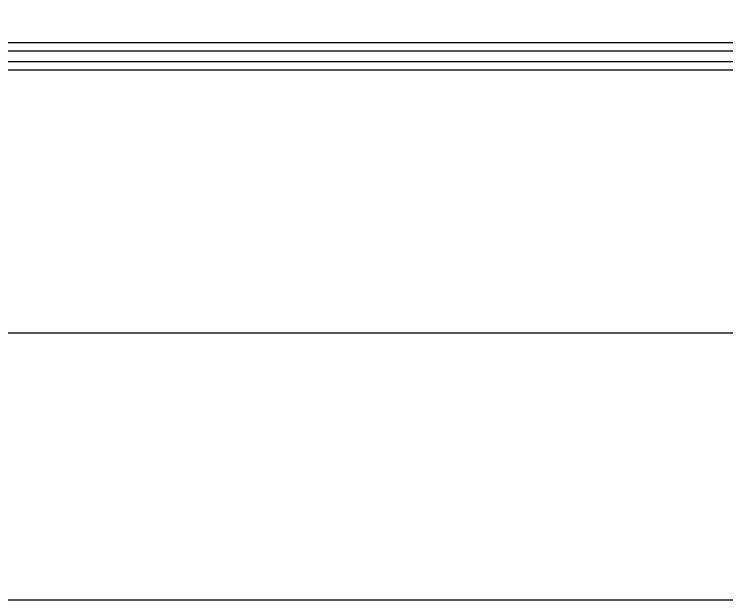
# Model space of a CAD drawing. Header units: millimetres. Extents: x -2664 to 5367, y -2692 to 3839.
# Drawn here: x -2369.8 to -2238.9, y 2142 to 2249.6 of the extents above; entities that cross this region are included whole.
import ezdxf

# ---------------------------------------------------------------- set-up
doc = ezdxf.new("R2010")
doc.units = ezdxf.units.MM
doc.header["$LTSCALE"] = 0.1
doc.header["$MEASUREMENT"] = 0
doc.set_wipeout_variables(frame=1)
doc.layers.add('CART', color=1, linetype='Continuous')
doc.layers.add('METAL', color=5, linetype='Continuous')

# ---------------------------------------------------------------- blocks, each defined once
blk = doc.blocks.new('*U105')
at = {"color": 8, "true_color": 0x7a7a7a}
blk.add_wipeout([(-4907.02, 2179.02), (-4820.52, 2179.02), (-4820.52, 2191.02), (-4730.02, 2191.02), (-4730.02, 2239.41), (-4680.02, 2239.41), (-4680.02, 2191.02), (-4310.02, 2191.02), (-4310.02, 2239.41), (-4260.02, 2239.41), (-4260.02, 2191.02), (-4169.52, 2191.02), (-4169.52, 2179.02), (-4083.02, 2179.02), (-4083.02, 2154.02), (-4169.52, 2154.02), (-4169.52, 2142.02), (-4820.52, 2142.02), (-4820.52, 2154.02), (-4907.02, 2154.02)], dxfattribs=at).dxf.layer = 'METAL'
at = {"layer": 'METAL'}
blk.add_lwpolyline([(-4820.52, 2142.02), (-4169.52, 2142.02), (-4169.52, 2191.02), (-4820.52, 2191.02)], close=True, dxfattribs=at)
blk = doc.blocks.new('*U29')
at = {"color": 8, "true_color": 0x7a7a7a}
blk.add_wipeout([(418.74, 2322.23), (986.74, 2322.23), (986.74, 2320.73), (988.74, 2320.73), (988.74, 2320.63), (988.76, 2320.46), (988.8, 2320.26), (988.85, 2320.07), (988.95, 2319.83), (989.05, 2319.65), (989.17, 2319.48), (989.33, 2319.31), (989.48, 2319.17), (989.66, 2319.04), (989.86, 2318.93), (990.14, 2318.82), (990.32, 2318.77), (990.45, 2318.75), (990.53, 2318.74), (990.74, 2318.73), (990.74, 2317.23), (991.02, 2317.22), (991.38, 2317.18), (991.79, 2317.11), (992.07, 2317.04), (992.41, 2316.94), (992.61, 2316.86), (992.9, 2316.74), (993.1, 2316.63), (993.37, 2316.48), (993.67, 2316.28), (993.92, 2316.09), (994.12, 2315.91), (994.34, 2315.7), (994.48, 2315.54), (994.71, 2315.27), (994.91, 2314.98), (995.09, 2314.68), (995.22, 2314.45), (995.38, 2314.08), (995.47, 2313.85), (995.53, 2313.65), (995.63, 2313.26), (995.69, 2312.93), (995.72, 2312.69), (995.74, 2312.39), (995.74, 2312.23), (995.73, 2311.99), (995.72, 2311.77), (995.69, 2311.52), (995.66, 2311.34), (995.62, 2311.13), (995.56, 2310.9), (995.48, 2310.62), (995.39, 2310.39), (995.29, 2310.16), (995.19, 2309.94), (995.07, 2309.72), (994.93, 2309.5), (994.79, 2309.3), (994.64, 2309.09), (994.41, 2308.83), (994.26, 2308.68), (994.15, 2308.57), (994, 2308.43), (993.91, 2308.36), (993.79, 2308.26), (993.68, 2308.18), (993.56, 2308.1), (993.46, 2308.03), (993.32, 2307.95), (993.21, 2307.88), (993.05, 2307.79), (992.9, 2307.72), (992.75, 2307.65), (992.6, 2307.58), (992.44, 2307.52), (992.28, 2307.47), (992.13, 2307.42), (991.98, 2307.38), (991.83, 2307.35), (991.64, 2307.31), (991.46, 2307.28), (991.32, 2307.26), (991.23, 2307.25), (991.14, 2307.24), (991.04, 2307.23), (990.92, 2307.23), (990.74, 2307.23), (990.74, 2305.73), (990.48, 2305.71), (990.35, 2305.69), (990.22, 2305.66), (990.1, 2305.62), (990.01, 2305.59), (989.88, 2305.53), (989.81, 2305.5), (989.74, 2305.46), (989.66, 2305.41), (989.59, 2305.36), (989.52, 2305.31), (989.45, 2305.26), (989.4, 2305.21), (989.33, 2305.14), (989.24, 2305.05), (989.13, 2304.91), (989.06, 2304.81), (988.98, 2304.68), (988.9, 2304.52), (988.86, 2304.42), (988.83, 2304.31), (988.79, 2304.18), (988.77, 2304.06), (988.75, 2303.91), (988.74, 2303.79), (988.74, 2303.73), (986.74, 2303.73), (986.74, 2302.23), (418.74, 2302.23), (418.74, 2303.73), (416.74, 2303.73), (416.74, 2303.81), (416.73, 2303.94), (416.71, 2304.08), (416.69, 2304.19), (416.66, 2304.27), (416.63, 2304.38), (416.58, 2304.52), (416.52, 2304.65), (416.45, 2304.77), (416.36, 2304.9), (416.25, 2305.03), (416.16, 2305.13), (416.06, 2305.23), (415.93, 2305.33), (415.84, 2305.39), (415.67, 2305.5), (415.56, 2305.55), (415.42, 2305.61), (415.24, 2305.66), (415.17, 2305.68), (415.04, 2305.7), (414.96, 2305.71), (414.87, 2305.72), (414.79, 2305.73), (414.74, 2305.73), (414.74, 2307.23), (414.46, 2307.23), (414.2, 2307.26), (413.86, 2307.3), (413.57, 2307.36), (413.32, 2307.43), (413.09, 2307.51), (412.83, 2307.61), (412.59, 2307.71), (412.27, 2307.88), (411.97, 2308.06), (411.73, 2308.24), (411.48, 2308.44), (411.31, 2308.59), (411.12, 2308.77), (410.94, 2308.97), (410.74, 2309.23), (410.61, 2309.4), (410.44, 2309.67), (410.31, 2309.9), (410.2, 2310.14), (410.1, 2310.36), (410, 2310.62), (409.92, 2310.88), (409.84, 2311.24), (409.79, 2311.54), (409.75, 2311.85), (409.74, 2312.23), (409.75, 2312.58), (409.79, 2312.95), (409.85, 2313.26), (409.94, 2313.64), (410.05, 2313.95), (410.14, 2314.18), (410.29, 2314.5), (410.43, 2314.75), (410.59, 2315.02), (410.8, 2315.3), (411.04, 2315.59), (411.27, 2315.83), (411.45, 2315.99), (411.67, 2316.17), (411.84, 2316.3), (412.09, 2316.47), (412.34, 2316.61), (412.66, 2316.77), (412.91, 2316.88), (413.17, 2316.97), (413.42, 2317.05), (413.72, 2317.12), (413.99, 2317.17), (414.29, 2317.21), (414.74, 2317.23), (414.74, 2318.73), (415.01, 2318.74), (415.19, 2318.78), (415.36, 2318.82), (415.52, 2318.89), (415.64, 2318.94), (415.86, 2319.07), (415.99, 2319.16), (416.08, 2319.24), (416.18, 2319.34), (416.29, 2319.47), (416.42, 2319.64), (416.49, 2319.76), (416.56, 2319.9), (416.63, 2320.07), (416.67, 2320.22), (416.71, 2320.35), (416.73, 2320.5), (416.74, 2320.62), (416.74, 2320.73), (418.74, 2320.73)], dxfattribs=at)
at = {"layer": 'CART'}
blk.add_line((414.74, 2307.23), (990.74, 2307.23), dxfattribs=at)
at = {"layer": 'CART', "color": 8}
for p, q in [((414.74, 2305.73), (990.74, 2305.73)), ((416.74, 2303.73), (986.74, 2303.73))]:
    blk.add_line(p, q, dxfattribs=at)
at = {"layer": 'CART'}
blk.add_lwpolyline([(986.74, 2322.23), (418.74, 2322.23), (418.74, 2320.73), (416.74, 2320.73, -0.414214), (414.74, 2318.73), (414.74, 2317.23, 1), (414.74, 2307.23), (414.74, 2305.73, -0.414214), (416.74, 2303.73), (418.74, 2303.73), (418.74, 2302.23), (986.74, 2302.23), (986.74, 2303.73), (988.74, 2303.73, -0.414214), (990.74, 2305.73), (990.74, 2307.23, 1), (990.74, 2317.23), (990.74, 2318.73, -0.414214), (988.74, 2320.73), (986.74, 2320.73)], format="xyb", close=True, dxfattribs=at)
blk = doc.blocks.new('FRONT')
at = {"layer": 'METAL'}
blk.add_blockref('*U105', (2256.14, 0), dxfattribs=at)
at = {"layer": 'CART'}
blk.add_blockref('*U29', (-2941.62, -62.82), dxfattribs=at)

msp = doc.modelspace()

# ---------------------------------------------------------------- block references
msp.add_blockref('FRONT', (0, 0))

doc.saveas('drawing.dxf')
